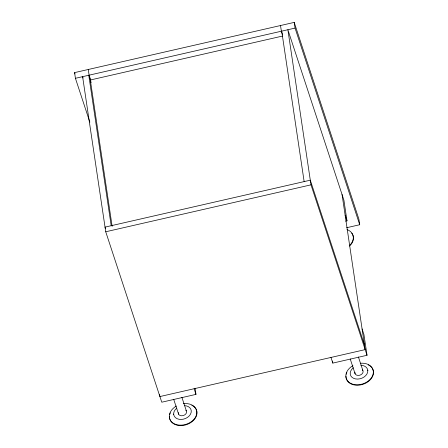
<?xml version="1.0" encoding="UTF-8"?>
<svg xmlns="http://www.w3.org/2000/svg" width="448" height="448" viewBox="0 0 448 448"><rect width="100%" height="100%" fill="white"/><g stroke="black" fill="none" stroke-linecap="round" stroke-linejoin="round"><path stroke-width="0.67" d="M89.841 122.153L75.426 78.305L74.575 72.615L294.207 22.4L358.865 219.055L359.716 224.739L346.679 227.718M75.426 78.305L295.058 28.09L359.716 224.739M282.593 36.042L90.328 80.002L112.134 226.318M83.048 77.991L82.611 76.664L105.728 231.773L310.99 184.845L367.03 355.275L332.814 363.098L330.96 357.448M345.649 221.15L346.993 220.847L343.907 200.161L287.874 29.73L310.99 184.845M195.048 388.181L195.972 394.386L161.762 402.209L105.728 231.773M367.752 370.177L367.909 370.642M173.555 414.081L173.712 414.546M353.242 236.443L353.388 236.88M345.134 215.191L346.993 220.847M282.464 34.541L281.372 31.214L280.526 25.53M362.085 328.944L363.944 334.594L367.03 355.275M373.279 370.877L373.425 371.314M364.476 344.971L310.296 180.191L105.034 227.119L105.47 228.452M358.406 356.938L362.874 370.535M350.218 358.926L355.113 373.822M194.118 388.735L195.972 394.386M90.81 80.343L89.107 75.174L88.262 69.49M91.168 82.561L88.766 75.253L111.194 225.714M181.877 397.298L186.351 410.9M74.575 72.615L75.012 73.948M173.69 399.291L178.59 414.182M169.383 417.497L169.529 417.928M342.054 194.51L365.17 349.625L159.902 396.558L159.594 394.486M294.207 22.4L295.058 28.09M332.506 361.032L332.814 363.098M281.714 31.136L304.142 181.597M362.376 369.869A4.228 3.114 -18.2 0 1 360.41 374.976L359.358 375.306A4.228 3.114 -18.2 0 1 354.928 372.204M360.455 363.278A14.09 10.388 -18.2 0 1 372.294 376.314A14.09 10.388 -18.2 0 1 350.398 383.214A14.09 10.388 -18.2 0 1 352.934 365.646M370.821 366.559A14.09 10.388 -18.2 0 1 363.922 383.97A14.09 10.388 -18.2 0 1 345.968 376.191M346.248 374.226A14.09 10.388 -18.2 0 1 346.847 372.529M368.323 364.918A14.09 10.388 -18.2 0 1 370.378 366.184M360.875 365.271A9.016 6.647 -18.2 0 1 366.99 373.901A9.016 6.647 -18.2 0 1 353.651 378.342A9.016 6.647 -18.2 0 1 353.31 367.791M185.853 410.234A4.228 3.114 -18.2 0 1 183.887 415.335L182.834 415.666A4.228 3.114 -18.2 0 1 178.399 412.569M183.327 403.704A14.09 10.388 -18.2 0 1 195.916 416.366A14.09 10.388 -18.2 0 1 174.02 423.657A14.09 10.388 -18.2 0 1 176.406 406.011M191.8 405.278A14.09 10.388 -18.2 0 1 189.067 423.59A14.09 10.388 -18.2 0 1 169.445 416.556M169.719 414.585A14.09 10.388 -18.2 0 1 170.318 412.894M184.346 405.63A9.016 6.647 -18.2 0 1 190.467 414.26A9.016 6.647 -18.2 0 1 177.122 418.706A9.016 6.647 -18.2 0 1 176.786 408.15M346.976 229.566A14.09 10.388 -18.2 0 1 349.367 245.638M351.753 233.162A14.09 10.388 -18.2 0 1 349.513 246.075"/></g></svg>
